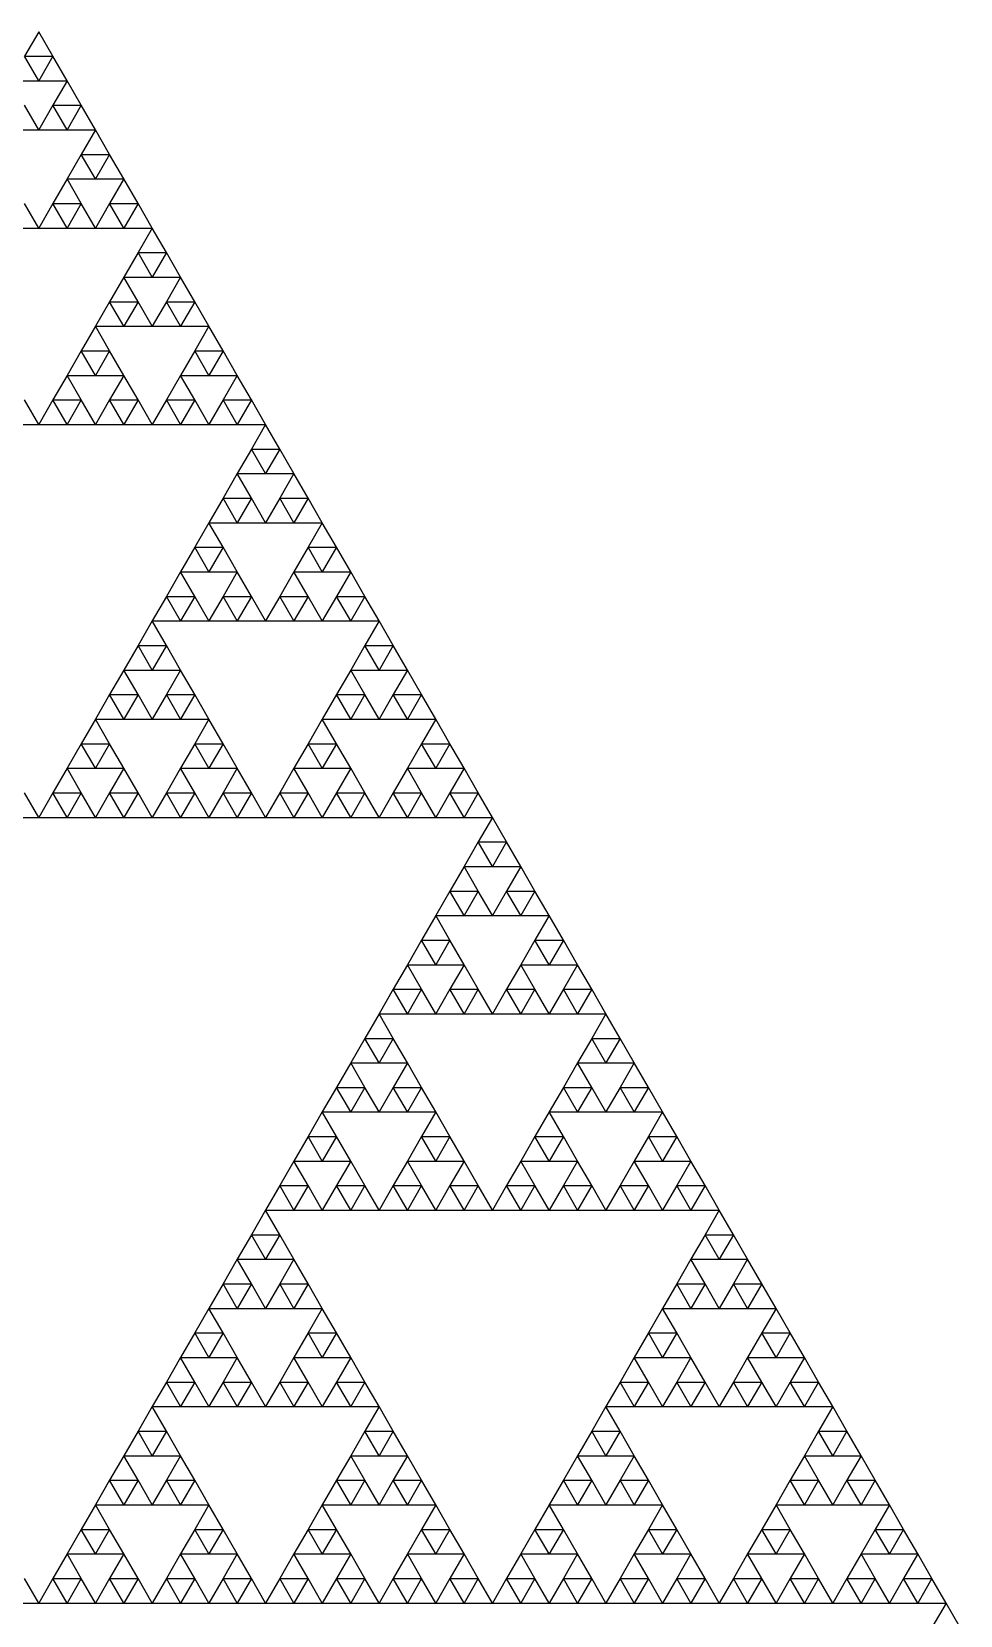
# Model space of a CAD drawing. Header units: metres. Extents: x -50 to 50, y -29 to 58.
# Drawn here: x -0.05 to 6.35, y 46.83 to 57.73 of the extents above; entities that cross this region are included whole.
import ezdxf

# ---------------------------------------------------------------- set-up
doc = ezdxf.new("R2010")
doc.units = ezdxf.units.M

msp = doc.modelspace()

# ---------------------------------------------------------------- linework, layer by layer
for p, q in [((0, 57.735), (-0.09766, 57.5659)), ((0.09766, 57.5659), (0, 57.735)), ((0, 57.3967), (-0.09766, 57.5659)), ((-0.09766, 57.5659), (0.09766, 57.5659)), ((0.09766, 57.5659), (0, 57.3967)), ((0.19531, 57.3967), (0.09766, 57.5659)), ((-0.19531, 57.3967), (0, 57.3967)), ((0, 57.3967), (0.19531, 57.3967)), ((0.19531, 57.3967), (0.09766, 57.2276)), ((0.29297, 57.2276), (0.19531, 57.3967)), ((0, 57.0584), (-0.09766, 57.2276)), ((0.09766, 57.2276), (0, 57.0584)), ((0.19531, 57.0584), (0.09766, 57.2276)), ((0.09766, 57.2276), (0.29297, 57.2276)), ((0.29297, 57.2276), (0.19531, 57.0584)), ((0.39062, 57.0584), (0.29297, 57.2276)), ((-0.19531, 57.0584), (0, 57.0584)), ((0, 57.0584), (0.19531, 57.0584)), ((0.19531, 57.0584), (0.39062, 57.0584)), ((0.39062, 57.0584), (0.29297, 56.8893)), ((0.48828, 56.8893), (0.39062, 57.0584)), ((0.29297, 56.8893), (0.19531, 56.7201)), ((0.39062, 56.7201), (0.29297, 56.8893)), ((0.29297, 56.8893), (0.48828, 56.8893)), ((0.48828, 56.8893), (0.39062, 56.7201)), ((0.58594, 56.7201), (0.48828, 56.8893)), ((0.19531, 56.7201), (0.09766, 56.551)), ((0.29297, 56.551), (0.19531, 56.7201)), ((0.19531, 56.7201), (0.39062, 56.7201)), ((0.39062, 56.7201), (0.58594, 56.7201)), ((0.58594, 56.7201), (0.48828, 56.551)), ((0.68359, 56.551), (0.58594, 56.7201)), ((0, 56.3819), (-0.09766, 56.551)), ((0.09766, 56.551), (0, 56.3819)), ((0.19531, 56.3819), (0.09766, 56.551)), ((0.09766, 56.551), (0.29297, 56.551)), ((0.29297, 56.551), (0.19531, 56.3819)), ((0.39062, 56.3819), (0.29297, 56.551)), ((0.48828, 56.551), (0.39062, 56.3819)), ((0.58594, 56.3819), (0.48828, 56.551)), ((0.48828, 56.551), (0.68359, 56.551)), ((0.68359, 56.551), (0.58594, 56.3819)), ((0.78125, 56.3819), (0.68359, 56.551)), ((-0.19531, 56.3819), (0, 56.3819)), ((0, 56.3819), (0.19531, 56.3819)), ((0.19531, 56.3819), (0.39062, 56.3819)), ((0.39062, 56.3819), (0.58594, 56.3819)), ((0.58594, 56.3819), (0.78125, 56.3819)), ((0.78125, 56.3818), (0.68359, 56.2127)), ((0.87891, 56.2127), (0.78125, 56.3818)), ((0.68359, 56.2127), (0.58594, 56.0436)), ((0.78125, 56.0436), (0.68359, 56.2127)), ((0.68359, 56.2127), (0.87891, 56.2127)), ((0.87891, 56.2127), (0.78125, 56.0436)), ((0.97656, 56.0436), (0.87891, 56.2127)), ((0.58594, 56.0436), (0.48828, 55.8744)), ((0.68359, 55.8744), (0.58594, 56.0436)), ((0.58594, 56.0436), (0.78125, 56.0436)), ((0.78125, 56.0436), (0.97656, 56.0436)), ((0.97656, 56.0436), (0.87891, 55.8744)), ((1.07422, 55.8744), (0.97656, 56.0436)), ((0.48828, 55.8744), (0.39062, 55.7053)), ((0.58594, 55.7053), (0.48828, 55.8744)), ((0.48828, 55.8744), (0.68359, 55.8744)), ((0.68359, 55.8744), (0.58594, 55.7053)), ((0.78125, 55.7053), (0.68359, 55.8744)), ((0.87891, 55.8744), (0.78125, 55.7053)), ((0.97656, 55.7053), (0.87891, 55.8744)), ((0.87891, 55.8744), (1.07422, 55.8744)), ((1.07422, 55.8744), (0.97656, 55.7053)), ((1.17188, 55.7053), (1.07422, 55.8744)), ((0.39062, 55.7053), (0.29297, 55.5361)), ((0.48828, 55.5361), (0.39062, 55.7053)), ((0.39062, 55.7053), (0.58594, 55.7053)), ((0.58594, 55.7053), (0.78125, 55.7053)), ((0.78125, 55.7053), (0.97656, 55.7053)), ((0.97656, 55.7053), (1.17188, 55.7053)), ((1.17188, 55.7053), (1.07422, 55.5361)), ((1.26953, 55.5361), (1.17188, 55.7053)), ((0.29297, 55.5361), (0.19531, 55.367)), ((0.39062, 55.367), (0.29297, 55.5361)), ((0.29297, 55.5361), (0.48828, 55.5361)), ((0.48828, 55.5361), (0.39062, 55.367)), ((0.58594, 55.367), (0.48828, 55.5361)), ((1.07422, 55.5361), (0.97656, 55.367)), ((1.17188, 55.367), (1.07422, 55.5361)), ((1.07422, 55.5361), (1.26953, 55.5361)), ((1.26953, 55.5361), (1.17188, 55.367)), ((1.36719, 55.367), (1.26953, 55.5361)), ((0.19531, 55.367), (0.09766, 55.1978)), ((0.29297, 55.1978), (0.19531, 55.367)), ((0.19531, 55.367), (0.39062, 55.367)), ((0.39062, 55.367), (0.58594, 55.367)), ((0.58594, 55.367), (0.48828, 55.1978)), ((0.68359, 55.1978), (0.58594, 55.367)), ((0.97656, 55.367), (0.87891, 55.1978)), ((1.07422, 55.1978), (0.97656, 55.367)), ((0.97656, 55.367), (1.17188, 55.367)), ((1.17188, 55.367), (1.36719, 55.367)), ((1.36719, 55.367), (1.26953, 55.1978)), ((1.46484, 55.1978), (1.36719, 55.367)), ((0, 55.0287), (-0.09766, 55.1978)), ((0.09766, 55.1978), (0, 55.0287)), ((0.19531, 55.0287), (0.09766, 55.1978)), ((0.09766, 55.1978), (0.29297, 55.1978)), ((0.29297, 55.1978), (0.19531, 55.0287)), ((0.39062, 55.0287), (0.29297, 55.1978)), ((0.48828, 55.1978), (0.39062, 55.0287)), ((0.58594, 55.0287), (0.48828, 55.1978)), ((0.48828, 55.1978), (0.68359, 55.1978)), ((0.68359, 55.1978), (0.58594, 55.0287)), ((0.78125, 55.0287), (0.68359, 55.1978)), ((0.87891, 55.1978), (0.78125, 55.0287)), ((0.97656, 55.0287), (0.87891, 55.1978)), ((0.87891, 55.1978), (1.07422, 55.1978)), ((1.07422, 55.1978), (0.97656, 55.0287)), ((1.17188, 55.0287), (1.07422, 55.1978)), ((1.26953, 55.1978), (1.17188, 55.0287)), ((1.36719, 55.0287), (1.26953, 55.1978)), ((1.26953, 55.1978), (1.46484, 55.1978)), ((1.46484, 55.1978), (1.36719, 55.0287)), ((1.5625, 55.0287), (1.46484, 55.1978)), ((-0.19531, 55.0287), (0, 55.0287)), ((0, 55.0287), (0.19531, 55.0287)), ((0.19531, 55.0287), (0.39062, 55.0287)), ((0.39062, 55.0287), (0.58594, 55.0287)), ((0.58594, 55.0287), (0.78125, 55.0287)), ((0.78125, 55.0287), (0.97656, 55.0287)), ((0.97656, 55.0287), (1.17188, 55.0287)), ((1.17188, 55.0287), (1.36719, 55.0287)), ((1.36719, 55.0287), (1.5625, 55.0287)), ((1.5625, 55.0287), (1.46484, 54.8595)), ((1.66016, 54.8595), (1.5625, 55.0287)), ((1.46484, 54.8595), (1.36719, 54.6904)), ((1.5625, 54.6904), (1.46484, 54.8595)), ((1.46484, 54.8595), (1.66016, 54.8595)), ((1.66016, 54.8595), (1.5625, 54.6904)), ((1.75781, 54.6904), (1.66016, 54.8595)), ((1.36719, 54.6904), (1.26953, 54.5212)), ((1.46484, 54.5212), (1.36719, 54.6904)), ((1.36719, 54.6904), (1.5625, 54.6904)), ((1.5625, 54.6904), (1.75781, 54.6904)), ((1.75781, 54.6904), (1.66016, 54.5212)), ((1.85547, 54.5212), (1.75781, 54.6904)), ((1.26953, 54.5212), (1.17188, 54.3521)), ((1.36719, 54.3521), (1.26953, 54.5212)), ((1.26953, 54.5212), (1.46484, 54.5212)), ((1.46484, 54.5212), (1.36719, 54.3521)), ((1.5625, 54.3521), (1.46484, 54.5212)), ((1.66016, 54.5212), (1.5625, 54.3521)), ((1.75781, 54.3521), (1.66016, 54.5212)), ((1.66016, 54.5212), (1.85547, 54.5212)), ((1.85547, 54.5212), (1.75781, 54.3521)), ((1.95312, 54.3521), (1.85547, 54.5212)), ((1.17188, 54.3521), (1.07422, 54.183)), ((1.26953, 54.183), (1.17188, 54.3521)), ((1.17188, 54.3521), (1.36719, 54.3521)), ((1.36719, 54.3521), (1.5625, 54.3521)), ((1.5625, 54.3521), (1.75781, 54.3521)), ((1.75781, 54.3521), (1.95312, 54.3521)), ((1.95312, 54.3521), (1.85547, 54.183)), ((2.05078, 54.183), (1.95312, 54.3521)), ((1.07422, 54.183), (0.97656, 54.0138)), ((1.17188, 54.0138), (1.07422, 54.183)), ((1.07422, 54.183), (1.26953, 54.183)), ((1.26953, 54.183), (1.17188, 54.0138)), ((1.36719, 54.0138), (1.26953, 54.183)), ((1.85547, 54.183), (1.75781, 54.0138)), ((1.95312, 54.0138), (1.85547, 54.183)), ((1.85547, 54.183), (2.05078, 54.183)), ((2.05078, 54.183), (1.95312, 54.0138)), ((2.14844, 54.0138), (2.05078, 54.183)), ((0.97656, 54.0138), (0.87891, 53.8447)), ((1.07422, 53.8447), (0.97656, 54.0138)), ((0.97656, 54.0138), (1.17188, 54.0138)), ((1.17188, 54.0138), (1.36719, 54.0138)), ((1.36719, 54.0138), (1.26953, 53.8447)), ((1.46484, 53.8447), (1.36719, 54.0138)), ((1.75781, 54.0138), (1.66016, 53.8447)), ((1.85547, 53.8447), (1.75781, 54.0138)), ((1.75781, 54.0138), (1.95312, 54.0138)), ((1.95312, 54.0138), (2.14844, 54.0138)), ((2.14844, 54.0138), (2.05078, 53.8447)), ((2.24609, 53.8447), (2.14844, 54.0138)), ((0.87891, 53.8447), (0.78125, 53.6755)), ((0.97656, 53.6755), (0.87891, 53.8447)), ((0.87891, 53.8447), (1.07422, 53.8447)), ((1.07422, 53.8447), (0.97656, 53.6755)), ((1.17188, 53.6755), (1.07422, 53.8447)), ((1.26953, 53.8447), (1.17188, 53.6755)), ((1.36719, 53.6755), (1.26953, 53.8447)), ((1.26953, 53.8447), (1.46484, 53.8447)), ((1.46484, 53.8447), (1.36719, 53.6755)), ((1.5625, 53.6755), (1.46484, 53.8447)), ((1.66016, 53.8447), (1.5625, 53.6755)), ((1.75781, 53.6755), (1.66016, 53.8447)), ((1.66016, 53.8447), (1.85547, 53.8447)), ((1.85547, 53.8447), (1.75781, 53.6755)), ((1.95312, 53.6755), (1.85547, 53.8447)), ((2.05078, 53.8447), (1.95312, 53.6755)), ((2.14844, 53.6755), (2.05078, 53.8447)), ((2.05078, 53.8447), (2.24609, 53.8447)), ((2.24609, 53.8447), (2.14844, 53.6755)), ((2.34375, 53.6755), (2.24609, 53.8447)), ((0.78125, 53.6755), (0.68359, 53.5064)), ((0.87891, 53.5064), (0.78125, 53.6755)), ((0.78125, 53.6755), (0.97656, 53.6755)), ((0.97656, 53.6755), (1.17188, 53.6755)), ((1.17188, 53.6755), (1.36719, 53.6755)), ((1.36719, 53.6755), (1.5625, 53.6755)), ((1.5625, 53.6755), (1.75781, 53.6755)), ((1.75781, 53.6755), (1.95312, 53.6755)), ((1.95312, 53.6755), (2.14844, 53.6755)), ((2.14844, 53.6755), (2.34375, 53.6755)), ((2.34375, 53.6755), (2.24609, 53.5064)), ((2.44141, 53.5064), (2.34375, 53.6755)), ((0.68359, 53.5064), (0.58594, 53.3372)), ((0.78125, 53.3372), (0.68359, 53.5064)), ((0.68359, 53.5064), (0.87891, 53.5064)), ((0.87891, 53.5064), (0.78125, 53.3372)), ((0.97656, 53.3372), (0.87891, 53.5064)), ((2.24609, 53.5064), (2.14844, 53.3372)), ((2.34375, 53.3372), (2.24609, 53.5064)), ((2.24609, 53.5064), (2.44141, 53.5064)), ((2.44141, 53.5064), (2.34375, 53.3372)), ((2.53906, 53.3372), (2.44141, 53.5064)), ((0.58594, 53.3372), (0.48828, 53.1681)), ((0.68359, 53.1681), (0.58594, 53.3372)), ((0.58594, 53.3372), (0.78125, 53.3372)), ((0.78125, 53.3372), (0.97656, 53.3372)), ((0.97656, 53.3372), (0.87891, 53.1681)), ((1.07422, 53.1681), (0.97656, 53.3372)), ((2.14844, 53.3372), (2.05078, 53.1681)), ((2.24609, 53.1681), (2.14844, 53.3372)), ((2.14844, 53.3372), (2.34375, 53.3372)), ((2.34375, 53.3372), (2.53906, 53.3372)), ((2.53906, 53.3372), (2.44141, 53.1681)), ((2.63672, 53.1681), (2.53906, 53.3372)), ((0.48828, 53.1681), (0.39062, 52.9989)), ((0.58594, 52.9989), (0.48828, 53.1681)), ((0.48828, 53.1681), (0.68359, 53.1681)), ((0.68359, 53.1681), (0.58594, 52.9989)), ((0.78125, 52.9989), (0.68359, 53.1681)), ((0.87891, 53.1681), (0.78125, 52.9989)), ((0.97656, 52.9989), (0.87891, 53.1681)), ((0.87891, 53.1681), (1.07422, 53.1681)), ((1.07422, 53.1681), (0.97656, 52.9989)), ((1.17188, 52.9989), (1.07422, 53.1681)), ((2.05078, 53.1681), (1.95312, 52.9989)), ((2.14844, 52.9989), (2.05078, 53.1681)), ((2.05078, 53.1681), (2.24609, 53.1681)), ((2.24609, 53.1681), (2.14844, 52.9989)), ((2.34375, 52.9989), (2.24609, 53.1681)), ((2.44141, 53.1681), (2.34375, 52.9989)), ((2.53906, 52.9989), (2.44141, 53.1681)), ((2.44141, 53.1681), (2.63672, 53.1681)), ((2.63672, 53.1681), (2.53906, 52.9989)), ((2.73438, 52.9989), (2.63672, 53.1681)), ((0.39062, 52.9989), (0.29297, 52.8298)), ((0.48828, 52.8298), (0.39062, 52.9989)), ((0.39062, 52.9989), (0.58594, 52.9989)), ((0.58594, 52.9989), (0.78125, 52.9989)), ((0.78125, 52.9989), (0.97656, 52.9989)), ((0.97656, 52.9989), (1.17188, 52.9989)), ((1.17188, 52.9989), (1.07422, 52.8298)), ((1.26953, 52.8298), (1.17188, 52.9989)), ((1.95312, 52.9989), (1.85547, 52.8298)), ((2.05078, 52.8298), (1.95312, 52.9989)), ((1.95312, 52.9989), (2.14844, 52.9989)), ((2.14844, 52.9989), (2.34375, 52.9989)), ((2.34375, 52.9989), (2.53906, 52.9989)), ((2.53906, 52.9989), (2.73438, 52.9989)), ((2.73438, 52.9989), (2.63672, 52.8298)), ((2.83203, 52.8298), (2.73438, 52.9989)), ((0.29297, 52.8298), (0.19531, 52.6607)), ((0.39062, 52.6607), (0.29297, 52.8298)), ((0.29297, 52.8298), (0.48828, 52.8298)), ((0.48828, 52.8298), (0.39062, 52.6607)), ((0.58594, 52.6607), (0.48828, 52.8298)), ((1.07422, 52.8298), (0.97656, 52.6607)), ((1.17188, 52.6607), (1.07422, 52.8298)), ((1.07422, 52.8298), (1.26953, 52.8298)), ((1.26953, 52.8298), (1.17188, 52.6607)), ((1.36719, 52.6607), (1.26953, 52.8298)), ((1.85547, 52.8298), (1.75781, 52.6607)), ((1.95312, 52.6607), (1.85547, 52.8298)), ((1.85547, 52.8298), (2.05078, 52.8298)), ((2.05078, 52.8298), (1.95312, 52.6607)), ((2.14844, 52.6607), (2.05078, 52.8298)), ((2.63672, 52.8298), (2.53906, 52.6607)), ((2.73438, 52.6607), (2.63672, 52.8298)), ((2.63672, 52.8298), (2.83203, 52.8298)), ((2.83203, 52.8298), (2.73438, 52.6607)), ((2.92969, 52.6607), (2.83203, 52.8298)), ((0.19531, 52.6607), (0.09766, 52.4915)), ((0.29297, 52.4915), (0.19531, 52.6607)), ((0.19531, 52.6607), (0.39062, 52.6607)), ((0.39062, 52.6607), (0.58594, 52.6607)), ((0.58594, 52.6607), (0.48828, 52.4915)), ((0.68359, 52.4915), (0.58594, 52.6607)), ((0.97656, 52.6607), (0.87891, 52.4915)), ((1.07422, 52.4915), (0.97656, 52.6607)), ((0.97656, 52.6607), (1.17188, 52.6607)), ((1.17188, 52.6607), (1.36719, 52.6607)), ((1.36719, 52.6607), (1.26953, 52.4915)), ((1.46484, 52.4915), (1.36719, 52.6607)), ((1.75781, 52.6607), (1.66016, 52.4915)), ((1.85547, 52.4915), (1.75781, 52.6607)), ((1.75781, 52.6607), (1.95312, 52.6607)), ((1.95312, 52.6607), (2.14844, 52.6607)), ((2.14844, 52.6607), (2.05078, 52.4915)), ((2.24609, 52.4915), (2.14844, 52.6607)), ((2.53906, 52.6607), (2.44141, 52.4915)), ((2.63672, 52.4915), (2.53906, 52.6607)), ((2.53906, 52.6607), (2.73438, 52.6607)), ((2.73438, 52.6607), (2.92969, 52.6607)), ((2.92969, 52.6607), (2.83203, 52.4915)), ((3.02734, 52.4915), (2.92969, 52.6607)), ((0, 52.3224), (-0.09766, 52.4915)), ((0.09766, 52.4915), (0, 52.3224)), ((0.19531, 52.3224), (0.09766, 52.4915)), ((0.09766, 52.4915), (0.29297, 52.4915)), ((0.29297, 52.4915), (0.19531, 52.3224)), ((0.39062, 52.3224), (0.29297, 52.4915)), ((0.48828, 52.4915), (0.39062, 52.3224)), ((0.58594, 52.3224), (0.48828, 52.4915)), ((0.48828, 52.4915), (0.68359, 52.4915)), ((0.68359, 52.4915), (0.58594, 52.3224)), ((0.78125, 52.3224), (0.68359, 52.4915)), ((0.87891, 52.4915), (0.78125, 52.3224)), ((0.97656, 52.3224), (0.87891, 52.4915)), ((0.87891, 52.4915), (1.07422, 52.4915)), ((1.07422, 52.4915), (0.97656, 52.3224)), ((1.17188, 52.3224), (1.07422, 52.4915)), ((1.26953, 52.4915), (1.17188, 52.3224)), ((1.36719, 52.3224), (1.26953, 52.4915)), ((1.26953, 52.4915), (1.46484, 52.4915)), ((1.46484, 52.4915), (1.36719, 52.3224)), ((1.5625, 52.3224), (1.46484, 52.4915)), ((1.66016, 52.4915), (1.5625, 52.3224)), ((1.75781, 52.3224), (1.66016, 52.4915)), ((1.66016, 52.4915), (1.85547, 52.4915)), ((1.85547, 52.4915), (1.75781, 52.3224)), ((1.95312, 52.3224), (1.85547, 52.4915)), ((2.05078, 52.4915), (1.95312, 52.3224)), ((2.14844, 52.3224), (2.05078, 52.4915)), ((2.05078, 52.4915), (2.24609, 52.4915)), ((2.24609, 52.4915), (2.14844, 52.3224)), ((2.34375, 52.3224), (2.24609, 52.4915)), ((2.44141, 52.4915), (2.34375, 52.3224)), ((2.53906, 52.3224), (2.44141, 52.4915)), ((2.44141, 52.4915), (2.63672, 52.4915)), ((2.63672, 52.4915), (2.53906, 52.3224)), ((2.73438, 52.3224), (2.63672, 52.4915)), ((2.83203, 52.4915), (2.73438, 52.3224)), ((2.92969, 52.3224), (2.83203, 52.4915)), ((2.83203, 52.4915), (3.02734, 52.4915)), ((3.02734, 52.4915), (2.92969, 52.3224)), ((3.125, 52.3224), (3.02734, 52.4915)), ((-0.19531, 52.3224), (0, 52.3224)), ((0, 52.3224), (0.19531, 52.3224)), ((0.19531, 52.3224), (0.39062, 52.3224)), ((0.39062, 52.3224), (0.58594, 52.3224)), ((0.58594, 52.3224), (0.78125, 52.3224)), ((0.78125, 52.3224), (0.97656, 52.3224)), ((0.97656, 52.3224), (1.17188, 52.3224)), ((1.17188, 52.3224), (1.36719, 52.3224)), ((1.36719, 52.3224), (1.5625, 52.3224)), ((1.5625, 52.3224), (1.75781, 52.3224)), ((1.75781, 52.3224), (1.95312, 52.3224)), ((1.95312, 52.3224), (2.14844, 52.3224)), ((2.14844, 52.3224), (2.34375, 52.3224)), ((2.34375, 52.3224), (2.53906, 52.3224)), ((2.53906, 52.3224), (2.73438, 52.3224)), ((2.73438, 52.3224), (2.92969, 52.3224)), ((2.92969, 52.3224), (3.125, 52.3224)), ((3.125, 52.3224), (3.02734, 52.1532)), ((3.22266, 52.1532), (3.125, 52.3224)), ((3.02734, 52.1532), (2.92969, 51.9841)), ((3.125, 51.9841), (3.02734, 52.1532)), ((3.02734, 52.1532), (3.22266, 52.1532)), ((3.22266, 52.1532), (3.125, 51.9841)), ((3.32031, 51.9841), (3.22266, 52.1532)), ((2.92969, 51.9841), (2.83203, 51.8149)), ((3.02734, 51.8149), (2.92969, 51.9841)), ((2.92969, 51.9841), (3.125, 51.9841)), ((3.125, 51.9841), (3.32031, 51.9841)), ((3.32031, 51.9841), (3.22266, 51.8149)), ((3.41797, 51.8149), (3.32031, 51.9841)), ((2.83203, 51.8149), (2.73438, 51.6458)), ((2.92969, 51.6458), (2.83203, 51.8149)), ((2.83203, 51.8149), (3.02734, 51.8149)), ((3.02734, 51.8149), (2.92969, 51.6458)), ((3.125, 51.6458), (3.02734, 51.8149)), ((3.22266, 51.8149), (3.125, 51.6458)), ((3.32031, 51.6458), (3.22266, 51.8149)), ((3.22266, 51.8149), (3.41797, 51.8149)), ((3.41797, 51.8149), (3.32031, 51.6458)), ((3.51562, 51.6458), (3.41797, 51.8149)), ((2.73438, 51.6458), (2.63672, 51.4766)), ((2.83203, 51.4766), (2.73438, 51.6458)), ((2.73438, 51.6458), (2.92969, 51.6458)), ((2.92969, 51.6458), (3.125, 51.6458)), ((3.125, 51.6458), (3.32031, 51.6458)), ((3.32031, 51.6458), (3.51562, 51.6458)), ((3.51562, 51.6458), (3.41797, 51.4766)), ((3.61328, 51.4766), (3.51562, 51.6458)), ((2.63672, 51.4766), (2.53906, 51.3075)), ((2.73438, 51.3075), (2.63672, 51.4766)), ((2.63672, 51.4766), (2.83203, 51.4766)), ((2.83203, 51.4766), (2.73438, 51.3075)), ((2.92969, 51.3075), (2.83203, 51.4766)), ((3.41797, 51.4766), (3.32031, 51.3075)), ((3.51562, 51.3075), (3.41797, 51.4766)), ((3.41797, 51.4766), (3.61328, 51.4766)), ((3.61328, 51.4766), (3.51562, 51.3075)), ((3.71094, 51.3075), (3.61328, 51.4766)), ((2.53906, 51.3075), (2.44141, 51.1383)), ((2.63672, 51.1383), (2.53906, 51.3075)), ((2.53906, 51.3075), (2.73438, 51.3075)), ((2.73438, 51.3075), (2.92969, 51.3075)), ((2.92969, 51.3075), (2.83203, 51.1383)), ((3.02734, 51.1383), (2.92969, 51.3075)), ((3.32031, 51.3075), (3.22266, 51.1383)), ((3.41797, 51.1383), (3.32031, 51.3075)), ((3.32031, 51.3075), (3.51562, 51.3075)), ((3.51562, 51.3075), (3.71094, 51.3075)), ((3.71094, 51.3075), (3.61328, 51.1383)), ((3.80859, 51.1383), (3.71094, 51.3075)), ((2.44141, 51.1383), (2.34375, 50.9692)), ((2.53906, 50.9692), (2.44141, 51.1383)), ((2.44141, 51.1383), (2.63672, 51.1383)), ((2.63672, 51.1383), (2.53906, 50.9692)), ((2.73438, 50.9692), (2.63672, 51.1383)), ((2.83203, 51.1383), (2.73438, 50.9692)), ((2.92969, 50.9692), (2.83203, 51.1383)), ((2.83203, 51.1383), (3.02734, 51.1383)), ((3.02734, 51.1383), (2.92969, 50.9692)), ((3.125, 50.9692), (3.02734, 51.1383)), ((3.22266, 51.1383), (3.125, 50.9692)), ((3.32031, 50.9692), (3.22266, 51.1383)), ((3.22266, 51.1383), (3.41797, 51.1383)), ((3.41797, 51.1383), (3.32031, 50.9692)), ((3.51562, 50.9692), (3.41797, 51.1383)), ((3.61328, 51.1383), (3.51562, 50.9692)), ((3.71094, 50.9692), (3.61328, 51.1383)), ((3.61328, 51.1383), (3.80859, 51.1383)), ((3.80859, 51.1383), (3.71094, 50.9692)), ((3.90625, 50.9692), (3.80859, 51.1383)), ((2.34375, 50.9692), (2.24609, 50.8)), ((2.44141, 50.8), (2.34375, 50.9692)), ((2.34375, 50.9692), (2.53906, 50.9692)), ((2.53906, 50.9692), (2.73438, 50.9692)), ((2.73438, 50.9692), (2.92969, 50.9692)), ((2.92969, 50.9692), (3.125, 50.9692)), ((3.125, 50.9692), (3.32031, 50.9692)), ((3.32031, 50.9692), (3.51562, 50.9692)), ((3.51562, 50.9692), (3.71094, 50.9692)), ((3.71094, 50.9692), (3.90625, 50.9692)), ((3.90625, 50.9692), (3.80859, 50.8)), ((4.00391, 50.8), (3.90625, 50.9692)), ((2.24609, 50.8), (2.14844, 50.6309)), ((2.34375, 50.6309), (2.24609, 50.8)), ((2.24609, 50.8), (2.44141, 50.8)), ((2.44141, 50.8), (2.34375, 50.6309)), ((2.53906, 50.6309), (2.44141, 50.8)), ((3.80859, 50.8), (3.71094, 50.6309)), ((3.90625, 50.6309), (3.80859, 50.8)), ((3.80859, 50.8), (4.00391, 50.8)), ((4.00391, 50.8), (3.90625, 50.6309)), ((4.10156, 50.6309), (4.00391, 50.8)), ((2.14844, 50.6309), (2.05078, 50.4618)), ((2.24609, 50.4618), (2.14844, 50.6309)), ((2.14844, 50.6309), (2.34375, 50.6309)), ((2.34375, 50.6309), (2.53906, 50.6309)), ((2.53906, 50.6309), (2.44141, 50.4618)), ((2.63672, 50.4618), (2.53906, 50.6309)), ((3.71094, 50.6309), (3.61328, 50.4618)), ((3.80859, 50.4618), (3.71094, 50.6309)), ((3.71094, 50.6309), (3.90625, 50.6309)), ((3.90625, 50.6309), (4.10156, 50.6309)), ((4.10156, 50.6309), (4.00391, 50.4618)), ((4.19922, 50.4618), (4.10156, 50.6309)), ((2.05078, 50.4618), (1.95312, 50.2926)), ((2.14844, 50.2926), (2.05078, 50.4618)), ((2.05078, 50.4618), (2.24609, 50.4618)), ((2.24609, 50.4618), (2.14844, 50.2926)), ((2.34375, 50.2926), (2.24609, 50.4618)), ((2.44141, 50.4618), (2.34375, 50.2926)), ((2.53906, 50.2926), (2.44141, 50.4618)), ((2.44141, 50.4618), (2.63672, 50.4618)), ((2.63672, 50.4618), (2.53906, 50.2926)), ((2.73438, 50.2926), (2.63672, 50.4618)), ((3.61328, 50.4618), (3.51562, 50.2926)), ((3.71094, 50.2926), (3.61328, 50.4618)), ((3.61328, 50.4618), (3.80859, 50.4618)), ((3.80859, 50.4618), (3.71094, 50.2926)), ((3.90625, 50.2926), (3.80859, 50.4618)), ((4.00391, 50.4618), (3.90625, 50.2926)), ((4.10156, 50.2926), (4.00391, 50.4618)), ((4.00391, 50.4618), (4.19922, 50.4618)), ((4.19922, 50.4618), (4.10156, 50.2926)), ((4.29688, 50.2926), (4.19922, 50.4618)), ((1.95312, 50.2926), (1.85547, 50.1235)), ((2.05078, 50.1235), (1.95312, 50.2926)), ((1.95312, 50.2926), (2.14844, 50.2926)), ((2.14844, 50.2926), (2.34375, 50.2926)), ((2.34375, 50.2926), (2.53906, 50.2926)), ((2.53906, 50.2926), (2.73438, 50.2926)), ((2.73438, 50.2926), (2.63672, 50.1235)), ((2.83203, 50.1235), (2.73438, 50.2926)), ((3.51562, 50.2926), (3.41797, 50.1235)), ((3.61328, 50.1235), (3.51562, 50.2926)), ((3.51562, 50.2926), (3.71094, 50.2926)), ((3.71094, 50.2926), (3.90625, 50.2926)), ((3.90625, 50.2926), (4.10156, 50.2926)), ((4.10156, 50.2926), (4.29688, 50.2926)), ((4.29688, 50.2926), (4.19922, 50.1235)), ((4.39453, 50.1235), (4.29688, 50.2926)), ((1.85547, 50.1235), (1.75781, 49.9543)), ((1.95312, 49.9543), (1.85547, 50.1235)), ((1.85547, 50.1235), (2.05078, 50.1235)), ((2.05078, 50.1235), (1.95312, 49.9543)), ((2.14844, 49.9543), (2.05078, 50.1235)), ((2.63672, 50.1235), (2.53906, 49.9543)), ((2.73438, 49.9543), (2.63672, 50.1235)), ((2.63672, 50.1235), (2.83203, 50.1235)), ((2.83203, 50.1235), (2.73438, 49.9543)), ((2.92969, 49.9543), (2.83203, 50.1235)), ((3.41797, 50.1235), (3.32031, 49.9543)), ((3.51562, 49.9543), (3.41797, 50.1235)), ((3.41797, 50.1235), (3.61328, 50.1235)), ((3.61328, 50.1235), (3.51562, 49.9543)), ((3.71094, 49.9543), (3.61328, 50.1235)), ((4.19922, 50.1235), (4.10156, 49.9543)), ((4.29688, 49.9543), (4.19922, 50.1235)), ((4.19922, 50.1235), (4.39453, 50.1235)), ((4.39453, 50.1235), (4.29688, 49.9543)), ((4.49219, 49.9543), (4.39453, 50.1235)), ((1.75781, 49.9543), (1.66016, 49.7852)), ((1.85547, 49.7852), (1.75781, 49.9543)), ((1.75781, 49.9543), (1.95312, 49.9543)), ((1.95312, 49.9543), (2.14844, 49.9543)), ((2.14844, 49.9543), (2.05078, 49.7852)), ((2.24609, 49.7852), (2.14844, 49.9543)), ((2.53906, 49.9543), (2.44141, 49.7852)), ((2.63672, 49.7852), (2.53906, 49.9543)), ((2.53906, 49.9543), (2.73438, 49.9543)), ((2.73438, 49.9543), (2.92969, 49.9543)), ((2.92969, 49.9543), (2.83203, 49.7852)), ((3.02734, 49.7852), (2.92969, 49.9543)), ((3.32031, 49.9543), (3.22266, 49.7852)), ((3.41797, 49.7852), (3.32031, 49.9543)), ((3.32031, 49.9543), (3.51562, 49.9543)), ((3.51562, 49.9543), (3.71094, 49.9543)), ((3.71094, 49.9543), (3.61328, 49.7852)), ((3.80859, 49.7852), (3.71094, 49.9543)), ((4.10156, 49.9543), (4.00391, 49.7852)), ((4.19922, 49.7852), (4.10156, 49.9543)), ((4.10156, 49.9543), (4.29688, 49.9543)), ((4.29688, 49.9543), (4.49219, 49.9543)), ((4.49219, 49.9543), (4.39453, 49.7852)), ((4.58984, 49.7852), (4.49219, 49.9543)), ((1.66016, 49.7852), (1.5625, 49.616)), ((1.75781, 49.616), (1.66016, 49.7852)), ((1.66016, 49.7852), (1.85547, 49.7852)), ((1.85547, 49.7852), (1.75781, 49.616)), ((1.95312, 49.616), (1.85547, 49.7852)), ((2.05078, 49.7852), (1.95312, 49.616)), ((2.14844, 49.616), (2.05078, 49.7852)), ((2.05078, 49.7852), (2.24609, 49.7852)), ((2.24609, 49.7852), (2.14844, 49.616)), ((2.34375, 49.616), (2.24609, 49.7852)), ((2.44141, 49.7852), (2.34375, 49.616)), ((2.53906, 49.616), (2.44141, 49.7852)), ((2.44141, 49.7852), (2.63672, 49.7852)), ((2.63672, 49.7852), (2.53906, 49.616)), ((2.73438, 49.616), (2.63672, 49.7852)), ((2.83203, 49.7852), (2.73438, 49.616)), ((2.92969, 49.616), (2.83203, 49.7852)), ((2.83203, 49.7852), (3.02734, 49.7852)), ((3.02734, 49.7852), (2.92969, 49.616)), ((3.125, 49.616), (3.02734, 49.7852)), ((3.22266, 49.7852), (3.125, 49.616)), ((3.32031, 49.616), (3.22266, 49.7852)), ((3.22266, 49.7852), (3.41797, 49.7852)), ((3.41797, 49.7852), (3.32031, 49.616)), ((3.51562, 49.616), (3.41797, 49.7852)), ((3.61328, 49.7852), (3.51562, 49.616)), ((3.71094, 49.616), (3.61328, 49.7852)), ((3.61328, 49.7852), (3.80859, 49.7852)), ((3.80859, 49.7852), (3.71094, 49.616)), ((3.90625, 49.616), (3.80859, 49.7852)), ((4.00391, 49.7852), (3.90625, 49.616)), ((4.10156, 49.616), (4.00391, 49.7852)), ((4.00391, 49.7852), (4.19922, 49.7852)), ((4.19922, 49.7852), (4.10156, 49.616)), ((4.29688, 49.616), (4.19922, 49.7852)), ((4.39453, 49.7852), (4.29688, 49.616)), ((4.49219, 49.616), (4.39453, 49.7852)), ((4.39453, 49.7852), (4.58984, 49.7852)), ((4.58984, 49.7852), (4.49219, 49.616)), ((4.6875, 49.616), (4.58984, 49.7852)), ((1.5625, 49.616), (1.46484, 49.4469)), ((1.66016, 49.4469), (1.5625, 49.616)), ((1.5625, 49.616), (1.75781, 49.616)), ((1.75781, 49.616), (1.95312, 49.616)), ((1.95312, 49.616), (2.14844, 49.616)), ((2.14844, 49.616), (2.34375, 49.616)), ((2.34375, 49.616), (2.53906, 49.616)), ((2.53906, 49.616), (2.73438, 49.616)), ((2.73438, 49.616), (2.92969, 49.616)), ((2.92969, 49.616), (3.125, 49.616)), ((3.125, 49.616), (3.32031, 49.616)), ((3.32031, 49.616), (3.51562, 49.616)), ((3.51562, 49.616), (3.71094, 49.616)), ((3.71094, 49.616), (3.90625, 49.616)), ((3.90625, 49.616), (4.10156, 49.616)), ((4.10156, 49.616), (4.29688, 49.616)), ((4.29688, 49.616), (4.49219, 49.616)), ((4.49219, 49.616), (4.6875, 49.616)), ((4.6875, 49.616), (4.58984, 49.4469)), ((4.78516, 49.4469), (4.6875, 49.616)), ((1.46484, 49.4469), (1.36719, 49.2777)), ((1.5625, 49.2777), (1.46484, 49.4469)), ((1.46484, 49.4469), (1.66016, 49.4469)), ((1.66016, 49.4469), (1.5625, 49.2777)), ((1.75781, 49.2777), (1.66016, 49.4469)), ((4.58984, 49.4469), (4.49219, 49.2777)), ((4.6875, 49.2777), (4.58984, 49.4469)), ((4.58984, 49.4469), (4.78516, 49.4469)), ((4.78516, 49.4469), (4.6875, 49.2777)), ((4.88281, 49.2777), (4.78516, 49.4469)), ((1.36719, 49.2777), (1.26953, 49.1086)), ((1.46484, 49.1086), (1.36719, 49.2777)), ((1.36719, 49.2777), (1.5625, 49.2777)), ((1.5625, 49.2777), (1.75781, 49.2777)), ((1.75781, 49.2777), (1.66016, 49.1086)), ((1.85547, 49.1086), (1.75781, 49.2777)), ((4.49219, 49.2777), (4.39453, 49.1086)), ((4.58984, 49.1086), (4.49219, 49.2777)), ((4.49219, 49.2777), (4.6875, 49.2777)), ((4.6875, 49.2777), (4.88281, 49.2777)), ((4.88281, 49.2777), (4.78516, 49.1086)), ((4.98047, 49.1086), (4.88281, 49.2777)), ((1.26953, 49.1086), (1.17188, 48.9394)), ((1.36719, 48.9394), (1.26953, 49.1086)), ((1.26953, 49.1086), (1.46484, 49.1086)), ((1.46484, 49.1086), (1.36719, 48.9394)), ((1.5625, 48.9394), (1.46484, 49.1086)), ((1.66016, 49.1086), (1.5625, 48.9394)), ((1.75781, 48.9394), (1.66016, 49.1086)), ((1.66016, 49.1086), (1.85547, 49.1086)), ((1.85547, 49.1086), (1.75781, 48.9394)), ((1.95312, 48.9394), (1.85547, 49.1086)), ((4.39453, 49.1086), (4.29688, 48.9394)), ((4.49219, 48.9394), (4.39453, 49.1086)), ((4.39453, 49.1086), (4.58984, 49.1086)), ((4.58984, 49.1086), (4.49219, 48.9394)), ((4.6875, 48.9394), (4.58984, 49.1086)), ((4.78516, 49.1086), (4.6875, 48.9394)), ((4.88281, 48.9394), (4.78516, 49.1086)), ((4.78516, 49.1086), (4.98047, 49.1086)), ((4.98047, 49.1086), (4.88281, 48.9394)), ((5.07812, 48.9394), (4.98047, 49.1086)), ((1.17188, 48.9394), (1.07422, 48.7703)), ((1.26953, 48.7703), (1.17188, 48.9394)), ((1.17188, 48.9394), (1.36719, 48.9394)), ((1.36719, 48.9394), (1.5625, 48.9394)), ((1.5625, 48.9394), (1.75781, 48.9394)), ((1.75781, 48.9394), (1.95312, 48.9394)), ((1.95312, 48.9394), (1.85547, 48.7703)), ((2.05078, 48.7703), (1.95312, 48.9394)), ((4.29688, 48.9394), (4.19922, 48.7703)), ((4.39453, 48.7703), (4.29688, 48.9394)), ((4.29688, 48.9394), (4.49219, 48.9394)), ((4.49219, 48.9394), (4.6875, 48.9394)), ((4.6875, 48.9394), (4.88281, 48.9394)), ((4.88281, 48.9394), (5.07812, 48.9394)), ((5.07812, 48.9394), (4.98047, 48.7703)), ((5.17578, 48.7703), (5.07812, 48.9394)), ((1.07422, 48.7703), (0.97656, 48.6012)), ((1.17188, 48.6012), (1.07422, 48.7703)), ((1.07422, 48.7703), (1.26953, 48.7703)), ((1.26953, 48.7703), (1.17188, 48.6012)), ((1.36719, 48.6012), (1.26953, 48.7703)), ((1.85547, 48.7703), (1.75781, 48.6012)), ((1.95312, 48.6012), (1.85547, 48.7703)), ((1.85547, 48.7703), (2.05078, 48.7703)), ((2.05078, 48.7703), (1.95312, 48.6012)), ((2.14844, 48.6012), (2.05078, 48.7703)), ((4.19922, 48.7703), (4.10156, 48.6012)), ((4.29688, 48.6012), (4.19922, 48.7703)), ((4.19922, 48.7703), (4.39453, 48.7703)), ((4.39453, 48.7703), (4.29688, 48.6012)), ((4.49219, 48.6012), (4.39453, 48.7703)), ((4.98047, 48.7703), (4.88281, 48.6012)), ((5.07812, 48.6012), (4.98047, 48.7703)), ((4.98047, 48.7703), (5.17578, 48.7703)), ((5.17578, 48.7703), (5.07812, 48.6012)), ((5.27344, 48.6012), (5.17578, 48.7703)), ((0.97656, 48.6012), (0.87891, 48.432)), ((1.07422, 48.432), (0.97656, 48.6012)), ((0.97656, 48.6012), (1.17188, 48.6012)), ((1.17188, 48.6012), (1.36719, 48.6012)), ((1.36719, 48.6012), (1.26953, 48.432)), ((1.46484, 48.432), (1.36719, 48.6012)), ((1.75781, 48.6012), (1.66016, 48.432)), ((1.85547, 48.432), (1.75781, 48.6012)), ((1.75781, 48.6012), (1.95312, 48.6012)), ((1.95312, 48.6012), (2.14844, 48.6012)), ((2.14844, 48.6012), (2.05078, 48.432)), ((2.24609, 48.432), (2.14844, 48.6012)), ((4.10156, 48.6012), (4.00391, 48.432)), ((4.19922, 48.432), (4.10156, 48.6012)), ((4.10156, 48.6012), (4.29688, 48.6012)), ((4.29688, 48.6012), (4.49219, 48.6012)), ((4.49219, 48.6012), (4.39453, 48.432)), ((4.58984, 48.432), (4.49219, 48.6012)), ((4.88281, 48.6012), (4.78516, 48.432)), ((4.98047, 48.432), (4.88281, 48.6012)), ((4.88281, 48.6012), (5.07812, 48.6012)), ((5.07812, 48.6012), (5.27344, 48.6012)), ((5.27344, 48.6012), (5.17578, 48.432)), ((5.37109, 48.432), (5.27344, 48.6012)), ((0.87891, 48.432), (0.78125, 48.2629)), ((0.97656, 48.2629), (0.87891, 48.432)), ((0.87891, 48.432), (1.07422, 48.432)), ((1.07422, 48.432), (0.97656, 48.2629)), ((1.17188, 48.2629), (1.07422, 48.432)), ((1.26953, 48.432), (1.17188, 48.2629)), ((1.36719, 48.2629), (1.26953, 48.432)), ((1.26953, 48.432), (1.46484, 48.432)), ((1.46484, 48.432), (1.36719, 48.2629)), ((1.5625, 48.2629), (1.46484, 48.432)), ((1.66016, 48.432), (1.5625, 48.2629)), ((1.75781, 48.2629), (1.66016, 48.432)), ((1.66016, 48.432), (1.85547, 48.432)), ((1.85547, 48.432), (1.75781, 48.2629)), ((1.95312, 48.2629), (1.85547, 48.432)), ((2.05078, 48.432), (1.95312, 48.2629)), ((2.14844, 48.2629), (2.05078, 48.432)), ((2.05078, 48.432), (2.24609, 48.432)), ((2.24609, 48.432), (2.14844, 48.2629)), ((2.34375, 48.2629), (2.24609, 48.432)), ((4.00391, 48.432), (3.90625, 48.2629)), ((4.10156, 48.2629), (4.00391, 48.432)), ((4.00391, 48.432), (4.19922, 48.432)), ((4.19922, 48.432), (4.10156, 48.2629)), ((4.29688, 48.2629), (4.19922, 48.432)), ((4.39453, 48.432), (4.29688, 48.2629)), ((4.49219, 48.2629), (4.39453, 48.432)), ((4.39453, 48.432), (4.58984, 48.432)), ((4.58984, 48.432), (4.49219, 48.2629)), ((4.6875, 48.2629), (4.58984, 48.432)), ((4.78516, 48.432), (4.6875, 48.2629)), ((4.88281, 48.2629), (4.78516, 48.432)), ((4.78516, 48.432), (4.98047, 48.432)), ((4.98047, 48.432), (4.88281, 48.2629)), ((5.07812, 48.2629), (4.98047, 48.432)), ((5.17578, 48.432), (5.07812, 48.2629)), ((5.27344, 48.2629), (5.17578, 48.432)), ((5.17578, 48.432), (5.37109, 48.432)), ((5.37109, 48.432), (5.27344, 48.2629)), ((5.46875, 48.2629), (5.37109, 48.432)), ((0.78125, 48.2629), (0.68359, 48.0937)), ((0.87891, 48.0937), (0.78125, 48.2629)), ((0.78125, 48.2629), (0.97656, 48.2629)), ((0.97656, 48.2629), (1.17188, 48.2629)), ((1.17188, 48.2629), (1.36719, 48.2629)), ((1.36719, 48.2629), (1.5625, 48.2629)), ((1.5625, 48.2629), (1.75781, 48.2629)), ((1.75781, 48.2629), (1.95312, 48.2629)), ((1.95312, 48.2629), (2.14844, 48.2629)), ((2.14844, 48.2629), (2.34375, 48.2629)), ((2.34375, 48.2629), (2.24609, 48.0937)), ((2.44141, 48.0937), (2.34375, 48.2629)), ((3.90625, 48.2629), (3.80859, 48.0937)), ((4.00391, 48.0937), (3.90625, 48.2629)), ((3.90625, 48.2629), (4.10156, 48.2629)), ((4.10156, 48.2629), (4.29688, 48.2629)), ((4.29688, 48.2629), (4.49219, 48.2629)), ((4.49219, 48.2629), (4.6875, 48.2629)), ((4.6875, 48.2629), (4.88281, 48.2629)), ((4.88281, 48.2629), (5.07812, 48.2629)), ((5.07812, 48.2629), (5.27344, 48.2629)), ((5.27344, 48.2629), (5.46875, 48.2629)), ((5.46875, 48.2629), (5.37109, 48.0937)), ((5.56641, 48.0937), (5.46875, 48.2629)), ((0.68359, 48.0937), (0.58594, 47.9246)), ((0.78125, 47.9246), (0.68359, 48.0937)), ((0.68359, 48.0937), (0.87891, 48.0937)), ((0.87891, 48.0937), (0.78125, 47.9246)), ((0.97656, 47.9246), (0.87891, 48.0937)), ((2.24609, 48.0937), (2.14844, 47.9246)), ((2.34375, 47.9246), (2.24609, 48.0937)), ((2.24609, 48.0937), (2.44141, 48.0937)), ((2.44141, 48.0937), (2.34375, 47.9246)), ((2.53906, 47.9246), (2.44141, 48.0937)), ((3.80859, 48.0937), (3.71094, 47.9246)), ((3.90625, 47.9246), (3.80859, 48.0937)), ((3.80859, 48.0937), (4.00391, 48.0937)), ((4.00391, 48.0937), (3.90625, 47.9246)), ((4.10156, 47.9246), (4.00391, 48.0937)), ((5.37109, 48.0937), (5.27344, 47.9246)), ((5.46875, 47.9246), (5.37109, 48.0937)), ((5.37109, 48.0937), (5.56641, 48.0937)), ((5.56641, 48.0937), (5.46875, 47.9246)), ((5.66406, 47.9246), (5.56641, 48.0937)), ((0.58594, 47.9246), (0.48828, 47.7554)), ((0.68359, 47.7554), (0.58594, 47.9246)), ((0.58594, 47.9246), (0.78125, 47.9246)), ((0.78125, 47.9246), (0.97656, 47.9246)), ((0.97656, 47.9246), (0.87891, 47.7554)), ((1.07422, 47.7554), (0.97656, 47.9246)), ((2.14844, 47.9246), (2.05078, 47.7554)), ((2.24609, 47.7554), (2.14844, 47.9246)), ((2.14844, 47.9246), (2.34375, 47.9246)), ((2.34375, 47.9246), (2.53906, 47.9246)), ((2.53906, 47.9246), (2.44141, 47.7554)), ((2.63672, 47.7554), (2.53906, 47.9246)), ((3.71094, 47.9246), (3.61328, 47.7554)), ((3.80859, 47.7554), (3.71094, 47.9246)), ((3.71094, 47.9246), (3.90625, 47.9246)), ((3.90625, 47.9246), (4.10156, 47.9246)), ((4.10156, 47.9246), (4.00391, 47.7554)), ((4.19922, 47.7554), (4.10156, 47.9246)), ((5.27344, 47.9246), (5.17578, 47.7554)), ((5.37109, 47.7554), (5.27344, 47.9246)), ((5.27344, 47.9246), (5.46875, 47.9246)), ((5.46875, 47.9246), (5.66406, 47.9246)), ((5.66406, 47.9246), (5.56641, 47.7554)), ((5.76172, 47.7554), (5.66406, 47.9246)), ((0.48828, 47.7554), (0.39062, 47.5863)), ((0.58594, 47.5863), (0.48828, 47.7554)), ((0.48828, 47.7554), (0.68359, 47.7554)), ((0.68359, 47.7554), (0.58594, 47.5863)), ((0.78125, 47.5863), (0.68359, 47.7554)), ((0.87891, 47.7554), (0.78125, 47.5863)), ((0.97656, 47.5863), (0.87891, 47.7554)), ((0.87891, 47.7554), (1.07422, 47.7554)), ((1.07422, 47.7554), (0.97656, 47.5863)), ((1.17188, 47.5863), (1.07422, 47.7554)), ((2.05078, 47.7554), (1.95312, 47.5863)), ((2.14844, 47.5863), (2.05078, 47.7554)), ((2.05078, 47.7554), (2.24609, 47.7554)), ((2.24609, 47.7554), (2.14844, 47.5863)), ((2.34375, 47.5863), (2.24609, 47.7554)), ((2.44141, 47.7554), (2.34375, 47.5863)), ((2.53906, 47.5863), (2.44141, 47.7554)), ((2.44141, 47.7554), (2.63672, 47.7554)), ((2.63672, 47.7554), (2.53906, 47.5863)), ((2.73438, 47.5863), (2.63672, 47.7554)), ((3.61328, 47.7554), (3.51562, 47.5863)), ((3.71094, 47.5863), (3.61328, 47.7554)), ((3.61328, 47.7554), (3.80859, 47.7554)), ((3.80859, 47.7554), (3.71094, 47.5863)), ((3.90625, 47.5863), (3.80859, 47.7554)), ((4.00391, 47.7554), (3.90625, 47.5863)), ((4.10156, 47.5863), (4.00391, 47.7554)), ((4.00391, 47.7554), (4.19922, 47.7554)), ((4.19922, 47.7554), (4.10156, 47.5863)), ((4.29688, 47.5863), (4.19922, 47.7554)), ((5.17578, 47.7554), (5.07812, 47.5863)), ((5.27344, 47.5863), (5.17578, 47.7554)), ((5.17578, 47.7554), (5.37109, 47.7554)), ((5.37109, 47.7554), (5.27344, 47.5863)), ((5.46875, 47.5863), (5.37109, 47.7554)), ((5.56641, 47.7554), (5.46875, 47.5863)), ((5.66406, 47.5863), (5.56641, 47.7554)), ((5.56641, 47.7554), (5.76172, 47.7554)), ((5.76172, 47.7554), (5.66406, 47.5863)), ((5.85938, 47.5863), (5.76172, 47.7554)), ((0.39062, 47.5863), (0.29297, 47.4171)), ((0.48828, 47.4171), (0.39062, 47.5863)), ((0.39062, 47.5863), (0.58594, 47.5863)), ((0.58594, 47.5863), (0.78125, 47.5863)), ((0.78125, 47.5863), (0.97656, 47.5863)), ((0.97656, 47.5863), (1.17188, 47.5863)), ((1.17188, 47.5863), (1.07422, 47.4171)), ((1.26953, 47.4171), (1.17188, 47.5863)), ((1.95312, 47.5863), (1.85547, 47.4171)), ((2.05078, 47.4171), (1.95312, 47.5863)), ((1.95312, 47.5863), (2.14844, 47.5863)), ((2.14844, 47.5863), (2.34375, 47.5863)), ((2.34375, 47.5863), (2.53906, 47.5863)), ((2.53906, 47.5863), (2.73438, 47.5863)), ((2.73438, 47.5863), (2.63672, 47.4171)), ((2.83203, 47.4171), (2.73438, 47.5863)), ((3.51562, 47.5863), (3.41797, 47.4171)), ((3.61328, 47.4171), (3.51562, 47.5863)), ((3.51562, 47.5863), (3.71094, 47.5863)), ((3.71094, 47.5863), (3.90625, 47.5863)), ((3.90625, 47.5863), (4.10156, 47.5863)), ((4.10156, 47.5863), (4.29688, 47.5863)), ((4.29688, 47.5863), (4.19922, 47.4171)), ((4.39453, 47.4171), (4.29688, 47.5863)), ((5.07812, 47.5863), (4.98047, 47.4171)), ((5.17578, 47.4171), (5.07812, 47.5863)), ((5.07812, 47.5863), (5.27344, 47.5863)), ((5.27344, 47.5863), (5.46875, 47.5863)), ((5.46875, 47.5863), (5.66406, 47.5863)), ((5.66406, 47.5863), (5.85938, 47.5863)), ((5.85938, 47.5863), (5.76172, 47.4171)), ((5.95703, 47.4171), (5.85938, 47.5863)), ((0.29297, 47.4171), (0.19531, 47.248)), ((0.39062, 47.248), (0.29297, 47.4171)), ((0.29297, 47.4171), (0.48828, 47.4171)), ((0.48828, 47.4171), (0.39062, 47.248)), ((0.58594, 47.248), (0.48828, 47.4171)), ((1.07422, 47.4171), (0.97656, 47.248)), ((1.17188, 47.248), (1.07422, 47.4171)), ((1.07422, 47.4171), (1.26953, 47.4171)), ((1.26953, 47.4171), (1.17188, 47.248)), ((1.36719, 47.248), (1.26953, 47.4171)), ((1.85547, 47.4171), (1.75781, 47.248)), ((1.95312, 47.248), (1.85547, 47.4171)), ((1.85547, 47.4171), (2.05078, 47.4171)), ((2.05078, 47.4171), (1.95312, 47.248)), ((2.14844, 47.248), (2.05078, 47.4171)), ((2.63672, 47.4171), (2.53906, 47.248)), ((2.73438, 47.248), (2.63672, 47.4171)), ((2.63672, 47.4171), (2.83203, 47.4171)), ((2.83203, 47.4171), (2.73438, 47.248)), ((2.92969, 47.248), (2.83203, 47.4171)), ((3.41797, 47.4171), (3.32031, 47.248)), ((3.51562, 47.248), (3.41797, 47.4171)), ((3.41797, 47.4171), (3.61328, 47.4171)), ((3.61328, 47.4171), (3.51562, 47.248)), ((3.71094, 47.248), (3.61328, 47.4171)), ((4.19922, 47.4171), (4.10156, 47.248)), ((4.29688, 47.248), (4.19922, 47.4171)), ((4.19922, 47.4171), (4.39453, 47.4171)), ((4.39453, 47.4171), (4.29688, 47.248)), ((4.49219, 47.248), (4.39453, 47.4171)), ((4.98047, 47.4171), (4.88281, 47.248)), ((5.07812, 47.248), (4.98047, 47.4171)), ((4.98047, 47.4171), (5.17578, 47.4171)), ((5.17578, 47.4171), (5.07812, 47.248)), ((5.27344, 47.248), (5.17578, 47.4171)), ((5.76172, 47.4171), (5.66406, 47.248)), ((5.85938, 47.248), (5.76172, 47.4171)), ((5.76172, 47.4171), (5.95703, 47.4171)), ((5.95703, 47.4171), (5.85938, 47.248)), ((6.05469, 47.248), (5.95703, 47.4171)), ((0.19531, 47.248), (0.09766, 47.0789)), ((0.29297, 47.0789), (0.19531, 47.248)), ((0.19531, 47.248), (0.39062, 47.248)), ((0.39062, 47.248), (0.58594, 47.248)), ((0.58594, 47.248), (0.48828, 47.0789)), ((0.68359, 47.0789), (0.58594, 47.248)), ((0.97656, 47.248), (0.87891, 47.0789)), ((1.07422, 47.0789), (0.97656, 47.248)), ((0.97656, 47.248), (1.17188, 47.248)), ((1.17188, 47.248), (1.36719, 47.248)), ((1.36719, 47.248), (1.26953, 47.0789)), ((1.46484, 47.0789), (1.36719, 47.248)), ((1.75781, 47.248), (1.66016, 47.0789)), ((1.85547, 47.0789), (1.75781, 47.248)), ((1.75781, 47.248), (1.95312, 47.248)), ((1.95312, 47.248), (2.14844, 47.248)), ((2.14844, 47.248), (2.05078, 47.0789)), ((2.24609, 47.0789), (2.14844, 47.248)), ((2.53906, 47.248), (2.44141, 47.0789)), ((2.63672, 47.0789), (2.53906, 47.248)), ((2.53906, 47.248), (2.73438, 47.248)), ((2.73438, 47.248), (2.92969, 47.248)), ((2.92969, 47.248), (2.83203, 47.0789)), ((3.02734, 47.0789), (2.92969, 47.248)), ((3.32031, 47.248), (3.22266, 47.0789)), ((3.41797, 47.0789), (3.32031, 47.248)), ((3.32031, 47.248), (3.51562, 47.248)), ((3.51562, 47.248), (3.71094, 47.248)), ((3.71094, 47.248), (3.61328, 47.0789)), ((3.80859, 47.0789), (3.71094, 47.248)), ((4.10156, 47.248), (4.00391, 47.0789)), ((4.19922, 47.0789), (4.10156, 47.248)), ((4.10156, 47.248), (4.29688, 47.248)), ((4.29688, 47.248), (4.49219, 47.248)), ((4.49219, 47.248), (4.39453, 47.0789)), ((4.58984, 47.0789), (4.49219, 47.248)), ((4.88281, 47.248), (4.78516, 47.0789)), ((4.98047, 47.0789), (4.88281, 47.248)), ((4.88281, 47.248), (5.07812, 47.248)), ((5.07812, 47.248), (5.27344, 47.248)), ((5.27344, 47.248), (5.17578, 47.0789)), ((5.37109, 47.0789), (5.27344, 47.248)), ((5.66406, 47.248), (5.56641, 47.0789)), ((5.76172, 47.0789), (5.66406, 47.248)), ((5.66406, 47.248), (5.85938, 47.248)), ((5.85938, 47.248), (6.05469, 47.248)), ((6.05469, 47.248), (5.95703, 47.0789)), ((6.15234, 47.0789), (6.05469, 47.248)), ((0, 46.9097), (-0.09766, 47.0789)), ((0.09766, 47.0789), (0, 46.9097)), ((0.19531, 46.9097), (0.09766, 47.0789)), ((0.09766, 47.0789), (0.29297, 47.0789)), ((0.29297, 47.0789), (0.19531, 46.9097)), ((0.39062, 46.9097), (0.29297, 47.0789)), ((0.48828, 47.0789), (0.39062, 46.9097)), ((0.58594, 46.9097), (0.48828, 47.0789)), ((0.48828, 47.0789), (0.68359, 47.0789)), ((0.68359, 47.0789), (0.58594, 46.9097)), ((0.78125, 46.9097), (0.68359, 47.0789)), ((0.87891, 47.0789), (0.78125, 46.9097)), ((0.97656, 46.9097), (0.87891, 47.0789)), ((0.87891, 47.0789), (1.07422, 47.0789)), ((1.07422, 47.0789), (0.97656, 46.9097)), ((1.17188, 46.9097), (1.07422, 47.0789)), ((1.26953, 47.0789), (1.17188, 46.9097)), ((1.36719, 46.9097), (1.26953, 47.0789)), ((1.26953, 47.0789), (1.46484, 47.0789)), ((1.46484, 47.0789), (1.36719, 46.9097)), ((1.5625, 46.9097), (1.46484, 47.0789)), ((1.66016, 47.0789), (1.5625, 46.9097)), ((1.75781, 46.9097), (1.66016, 47.0789)), ((1.66016, 47.0789), (1.85547, 47.0789)), ((1.85547, 47.0789), (1.75781, 46.9097)), ((1.95312, 46.9097), (1.85547, 47.0789)), ((2.05078, 47.0789), (1.95312, 46.9097)), ((2.14844, 46.9097), (2.05078, 47.0789)), ((2.05078, 47.0789), (2.24609, 47.0789)), ((2.24609, 47.0789), (2.14844, 46.9097)), ((2.34375, 46.9097), (2.24609, 47.0789)), ((2.44141, 47.0789), (2.34375, 46.9097)), ((2.53906, 46.9097), (2.44141, 47.0789)), ((2.44141, 47.0789), (2.63672, 47.0789)), ((2.63672, 47.0789), (2.53906, 46.9097)), ((2.73438, 46.9097), (2.63672, 47.0789)), ((2.83203, 47.0789), (2.73438, 46.9097)), ((2.92969, 46.9097), (2.83203, 47.0789)), ((2.83203, 47.0789), (3.02734, 47.0789)), ((3.02734, 47.0789), (2.92969, 46.9097)), ((3.125, 46.9097), (3.02734, 47.0789)), ((3.22266, 47.0789), (3.125, 46.9097)), ((3.32031, 46.9097), (3.22266, 47.0789)), ((3.22266, 47.0789), (3.41797, 47.0789)), ((3.41797, 47.0789), (3.32031, 46.9097)), ((3.51562, 46.9097), (3.41797, 47.0789)), ((3.61328, 47.0789), (3.51562, 46.9097)), ((3.71094, 46.9097), (3.61328, 47.0789)), ((3.61328, 47.0789), (3.80859, 47.0789)), ((3.80859, 47.0789), (3.71094, 46.9097)), ((3.90625, 46.9097), (3.80859, 47.0789)), ((4.00391, 47.0789), (3.90625, 46.9097)), ((4.10156, 46.9097), (4.00391, 47.0789)), ((4.00391, 47.0789), (4.19922, 47.0789)), ((4.19922, 47.0789), (4.10156, 46.9097)), ((4.29688, 46.9097), (4.19922, 47.0789)), ((4.39453, 47.0789), (4.29688, 46.9097)), ((4.49219, 46.9097), (4.39453, 47.0789)), ((4.39453, 47.0789), (4.58984, 47.0789)), ((4.58984, 47.0789), (4.49219, 46.9097)), ((4.6875, 46.9097), (4.58984, 47.0789)), ((4.78516, 47.0789), (4.6875, 46.9097)), ((4.88281, 46.9097), (4.78516, 47.0789)), ((4.78516, 47.0789), (4.98047, 47.0789)), ((4.98047, 47.0789), (4.88281, 46.9097)), ((5.07812, 46.9097), (4.98047, 47.0789)), ((5.17578, 47.0789), (5.07812, 46.9097)), ((5.27344, 46.9097), (5.17578, 47.0789)), ((5.17578, 47.0789), (5.37109, 47.0789)), ((5.37109, 47.0789), (5.27344, 46.9097)), ((5.46875, 46.9097), (5.37109, 47.0789)), ((5.56641, 47.0789), (5.46875, 46.9097)), ((5.66406, 46.9097), (5.56641, 47.0789)), ((5.56641, 47.0789), (5.76172, 47.0789)), ((5.76172, 47.0789), (5.66406, 46.9097)), ((5.85938, 46.9097), (5.76172, 47.0789)), ((5.95703, 47.0789), (5.85938, 46.9097)), ((6.05469, 46.9097), (5.95703, 47.0789)), ((5.95703, 47.0789), (6.15234, 47.0789)), ((6.15234, 47.0789), (6.05469, 46.9097)), ((6.25, 46.9097), (6.15234, 47.0789)), ((-0.19531, 46.9097), (0, 46.9097)), ((0, 46.9097), (0.19531, 46.9097)), ((0.19531, 46.9097), (0.39062, 46.9097)), ((0.39062, 46.9097), (0.58594, 46.9097)), ((0.58594, 46.9097), (0.78125, 46.9097)), ((0.78125, 46.9097), (0.97656, 46.9097)), ((0.97656, 46.9097), (1.17188, 46.9097)), ((1.17188, 46.9097), (1.36719, 46.9097)), ((1.36719, 46.9097), (1.5625, 46.9097)), ((1.5625, 46.9097), (1.75781, 46.9097)), ((1.75781, 46.9097), (1.95312, 46.9097)), ((1.95312, 46.9097), (2.14844, 46.9097)), ((2.14844, 46.9097), (2.34375, 46.9097)), ((2.34375, 46.9097), (2.53906, 46.9097)), ((2.53906, 46.9097), (2.73438, 46.9097)), ((2.73438, 46.9097), (2.92969, 46.9097)), ((2.92969, 46.9097), (3.125, 46.9097)), ((3.125, 46.9097), (3.32031, 46.9097)), ((3.32031, 46.9097), (3.51562, 46.9097)), ((3.51562, 46.9097), (3.71094, 46.9097)), ((3.71094, 46.9097), (3.90625, 46.9097)), ((3.90625, 46.9097), (4.10156, 46.9097)), ((4.10156, 46.9097), (4.29688, 46.9097)), ((4.29688, 46.9097), (4.49219, 46.9097)), ((4.49219, 46.9097), (4.6875, 46.9097)), ((4.6875, 46.9097), (4.88281, 46.9097)), ((4.88281, 46.9097), (5.07812, 46.9097)), ((5.07812, 46.9097), (5.27344, 46.9097)), ((5.27344, 46.9097), (5.46875, 46.9097)), ((5.46875, 46.9097), (5.66406, 46.9097)), ((5.66406, 46.9097), (5.85938, 46.9097)), ((5.85938, 46.9097), (6.05469, 46.9097)), ((6.05469, 46.9097), (6.25, 46.9097)), ((6.25, 46.9097), (6.15234, 46.7405)), ((6.34766, 46.7405), (6.25, 46.9097))]:
    msp.add_line(p, q)

doc.saveas('drawing.dxf')
